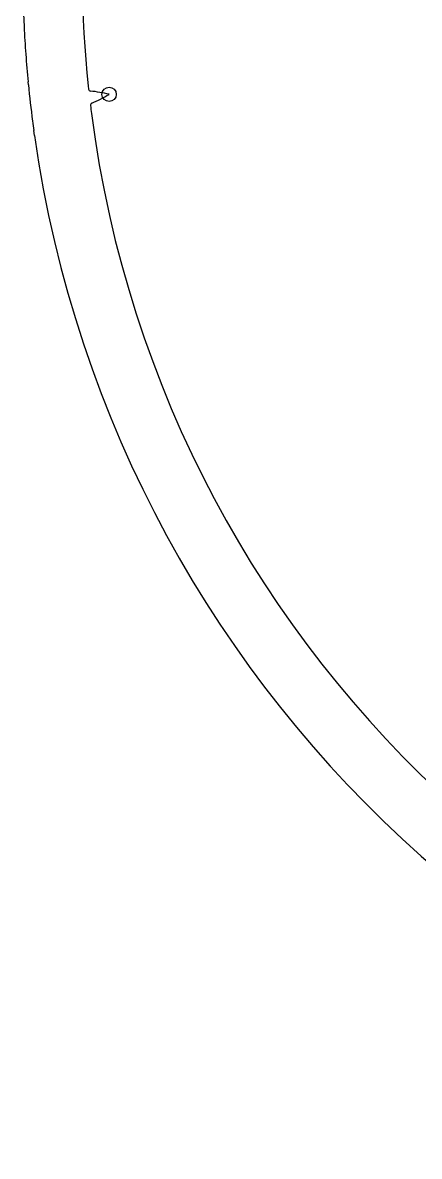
# Model space of a CAD drawing. Header units: millimetres. Extents: x -135 to 135, y -135 to 135.
# Drawn here: x -135 to -89.9, y -135 to -6.2 of the extents above; entities that cross this region are included whole.
import ezdxf

# ---------------------------------------------------------------- set-up
doc = ezdxf.new("R2010")
doc.units = ezdxf.units.MM
for name, color, linetype in [('CUT_INNER', 6, 'Continuous'), ('CUT_OUTER', 1, 'Continuous'), ('ENGRAVE', 7, 'Continuous')]:
    doc.layers.add(name, color=color, linetype=linetype)

msp = doc.modelspace()

# ---------------------------------------------------------------- linework, layer by layer
at = {"layer": 'CUT_INNER'}
msp.add_lwpolyline([(-127.55, -13.35), (-127.51, -13.73)], dxfattribs=at)
for centre, radius, start, end in [((0, 0), 128.25, 143.4378, 185.9769), ((0, 38.58), 96.42, 173.6723, 243.2817), ((-127.26, -13.7), 0.25, 186.1523, 262.1071), ((-129.32, -31.8), 17.97, 76.6757, 83.5464), ((-127.05, -15.54), 0.25, 114.7679, 186.8555), ((-134.47, 1.68), 18.5, 293.2712, 300.1402), ((-52.87, -6.69), 74.96, 186.8085, 187.5081), ((0, 0), 128.25, 187.383, 268.6799)]:
    msp.add_arc(centre, radius, start, end, dxfattribs=at)
at = {"layer": 'CUT_OUTER'}
for points in [[(-134.35, -13.23), (-134.38, -12.91)], [(-133.66, -18.99), (-133.74, -18.42)]]:
    msp.add_lwpolyline(points, dxfattribs=at)
for centre, radius, start, end in [((0, 0), 135, 143.7894, 182.8128), ((-1.16, -0.07), 133.84, 182.8067, 185.5031), ((0, 0), 135, 185.625, 187.3828), ((-19.62, -2.56), 115.21, 187.372, 187.9106), ((0, 0), 135, 188.0863, 268.5941)]:
    msp.add_arc(centre, radius, start, end, dxfattribs=at)
at = {"layer": 'ENGRAVE'}
msp.add_circle((-125.18, -14.32), 0.81, dxfattribs=at)

doc.saveas('drawing.dxf')
